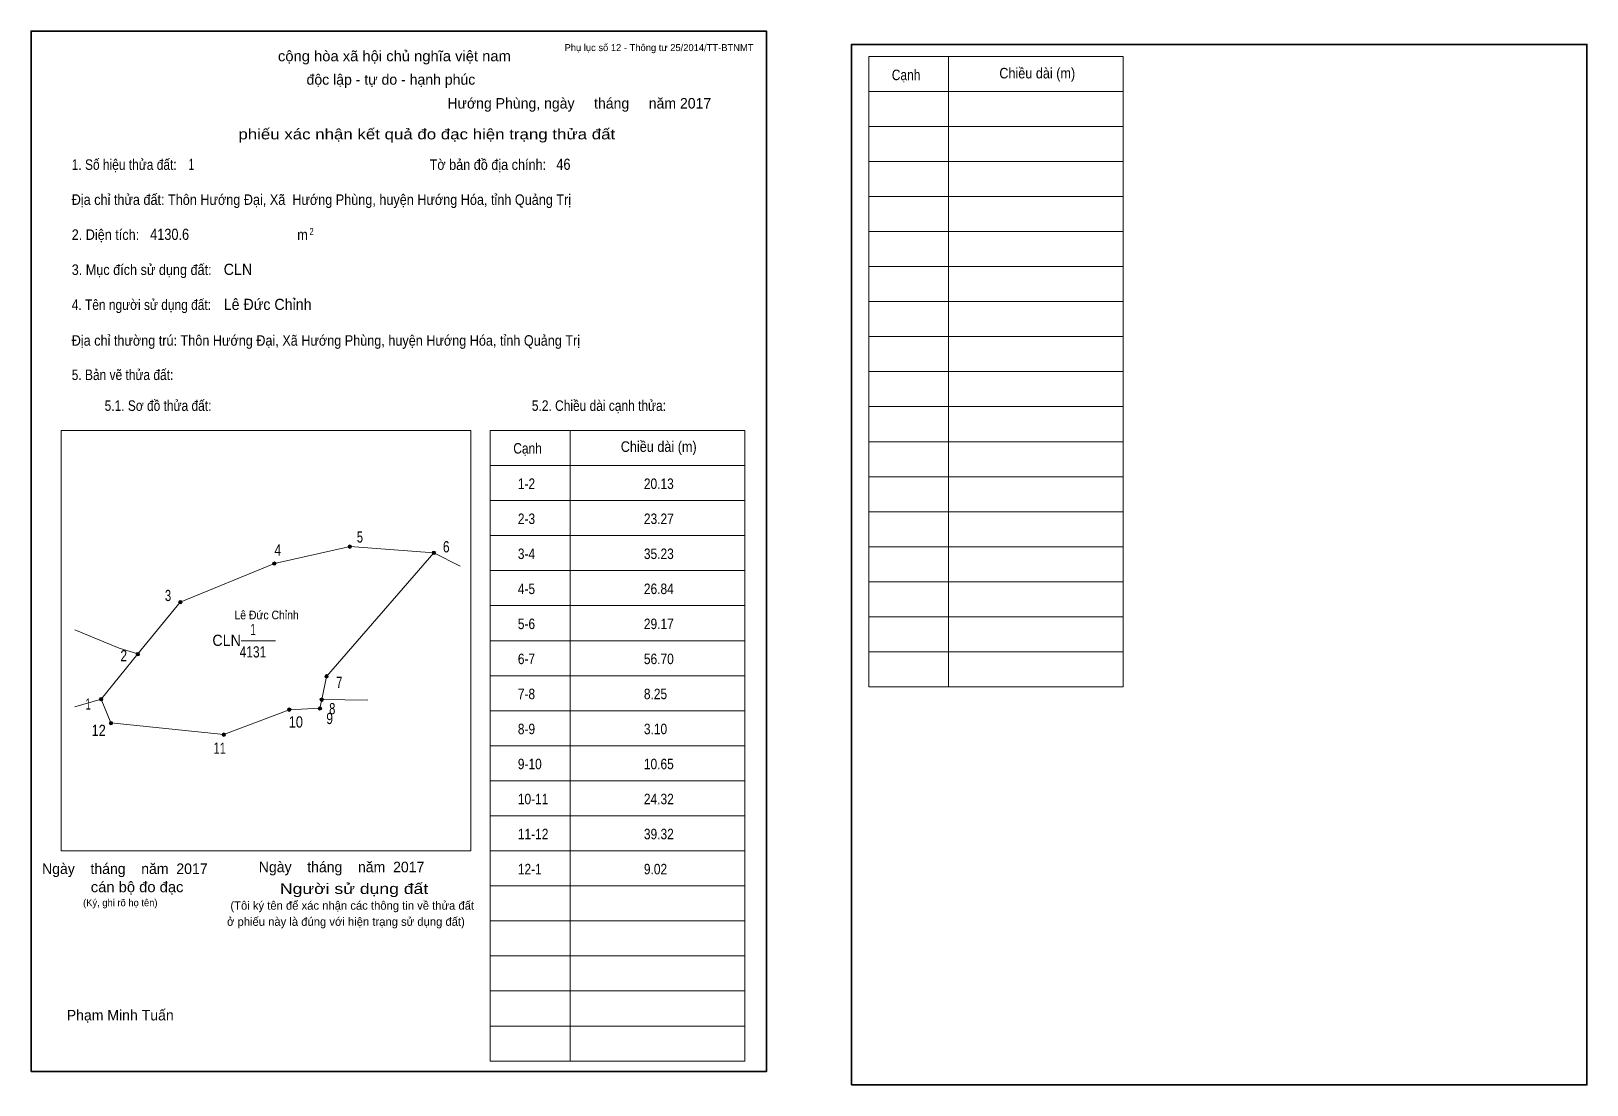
# Model space of a CAD drawing. Header units: centimetres. Extents: x 0 to 44.4, y -0.4 to 29.7.
import ezdxf
from ezdxf.enums import TextEntityAlignment as Align

# ---------------------------------------------------------------- set-up
doc = ezdxf.new("R2010")
doc.units = ezdxf.units.CM
doc.header["$LTSCALE"] = 0.12
for name, color, linetype, lineweight in [('13', 7, 'Continuous', 13), ('32', 7, 'Continuous', 13), ('33', 7, 'Continuous', 13), ('6', 7, 'Continuous', 13), ('63', 7, 'Continuous', 13)]:
    doc.layers.add(name, color=color, linetype=linetype, lineweight=lineweight)
for name, color, linetype in [('2', 7, 'Continuous'), ('30', 7, 'Continuous'), ('34', 7, 'Continuous')]:
    doc.layers.add(name, color=color, linetype=linetype)

msp = doc.modelspace()

# ---------------------------------------------------------------- hatches: boundary and pattern name
at = {"layer": '32'}
for points in [[(9.154, 14.9851, 1), (9.054, 14.9851, 1)], [(11.55, 14.8072, 1), (11.45, 14.8072, 1)], [(6.9969, 14.5008, 1), (6.8969, 14.5008, 1)], [(4.3126, 13.3996, 1), (4.2126, 13.3996, 1)], [(3.0993, 11.9154, 1), (2.9993, 11.9154, 1)], [(8.4877, 11.2811, 1), (8.3877, 11.2811, 1)], [(2.05, 10.6321, 1), (1.95, 10.6321, 1)], [(8.3485, 10.6165, 1), (8.2485, 10.6165, 1)], [(7.4227, 10.3306, 1), (7.3227, 10.3306, 1)], [(8.299, 10.3661, 1), (8.199, 10.3661, 1)], [(2.33, 9.9444, 1), (2.23, 9.9444, 1)], [(5.5522, 9.6149, 1), (5.4522, 9.6149, 1)]]:
    msp.add_hatch(color=256, dxfattribs=at).paths.add_polyline_path(points)

# ---------------------------------------------------------------- linework, layer by layer
at = {"layer": '13'}
msp.add_line((6.4, 12.3), (6.83, 12.3), dxfattribs=at)
at = {"layer": '32'}
for centre in [(9.104, 14.9851), (11.5, 14.8072), (6.9469, 14.5008), (4.2626, 13.3996), (3.0493, 11.9154), (8.4377, 11.2811), (2, 10.6321), (8.2985, 10.6165), (7.3727, 10.3306), (8.249, 10.3661), (2.28, 9.9444), (5.5022, 9.6149)]:
    msp.add_circle(centre, 0.05, dxfattribs=at)
at = {"layer": '33'}
msp.add_line((6, 12.3), (6.98, 12.3), dxfattribs=at)
at = {"layer": '6'}
for p, q in [((11.5, 14.81), (12.25, 14.43)), ((3.05, 11.92), (2, 10.63)), ((2, 10.63), (1.25, 10.41)), ((2, 10.63), (2.28, 9.95)), ((8.25, 10.37), (8.3, 10.62)), ((8.3, 10.62), (9.62, 10.6))]:
    msp.add_line(p, q, dxfattribs=at)
for points in [[(11.5, 14.81), (9.11, 14.99), (6.95, 14.5), (4.26, 13.4), (3.05, 11.92)], [(8.3, 10.62), (8.44, 11.28), (11.5, 14.81)], [(1.25, 12.61), (2.51, 12.09), (3.05, 11.92)], [(8.25, 10.37), (7.37, 10.33), (5.5, 9.62), (2.28, 9.95)]]:
    msp.add_lwpolyline(points, dxfattribs=at)
at = {"layer": '63'}
for p, q in [((23.92, 28.98), (31.19, 28.98)), ((23.92, 10.98), (23.92, 28.98)), ((26.2, 10.98), (26.2, 28.98)), ((31.19, 10.98), (31.19, 28.98)), ((23.92, 27.98), (31.19, 27.98)), ((23.92, 26.98), (31.19, 26.98)), ((23.92, 25.98), (31.19, 25.98)), ((23.92, 24.98), (31.19, 24.98)), ((23.92, 23.98), (31.19, 23.98)), ((23.92, 22.98), (31.19, 22.98)), ((23.92, 21.98), (31.19, 21.98)), ((23.92, 20.98), (31.19, 20.98)), ((23.92, 19.98), (31.19, 19.98)), ((23.92, 18.98), (31.19, 18.98)), ((0.86, 18.3), (12.56, 18.3)), ((0.86, 6.3), (0.86, 18.3)), ((12.56, 6.3), (12.56, 18.3)), ((13.11, 18.3), (20.38, 18.3)), ((13.11, 0.3), (13.11, 18.3)), ((15.39, 0.3), (15.39, 18.3)), ((20.38, 0.3), (20.38, 18.3)), ((23.92, 17.98), (31.19, 17.98)), ((13.11, 17.3), (20.38, 17.3)), ((23.92, 16.98), (31.19, 16.98)), ((13.11, 16.3), (20.38, 16.3)), ((23.92, 15.98), (31.19, 15.98)), ((13.11, 15.3), (20.38, 15.3)), ((23.92, 14.98), (31.19, 14.98)), ((13.11, 14.3), (20.38, 14.3)), ((23.92, 13.98), (31.19, 13.98)), ((13.11, 13.3), (20.38, 13.3)), ((23.92, 12.98), (31.19, 12.98)), ((13.11, 12.3), (20.38, 12.3)), ((23.92, 11.98), (31.19, 11.98)), ((13.11, 11.3), (20.38, 11.3)), ((23.92, 10.98), (31.19, 10.98)), ((13.11, 10.3), (20.38, 10.3)), ((13.11, 9.3), (20.38, 9.3)), ((13.11, 8.3), (20.38, 8.3)), ((13.11, 7.3), (20.38, 7.3)), ((0.86, 6.3), (12.56, 6.3)), ((13.11, 6.3), (20.38, 6.3)), ((13.11, 5.3), (20.38, 5.3)), ((13.11, 4.3), (20.38, 4.3)), ((13.11, 3.3), (20.38, 3.3)), ((13.11, 2.3), (20.38, 2.3)), ((13.11, 1.3), (20.38, 1.3)), ((13.11, 0.3), (20.38, 0.3))]:
    msp.add_line(p, q, dxfattribs=at)
at = {"layer": '63', "lineweight": 35}
for points in [[(0, 0), (0, 29.7), (21, 29.7), (21, 0)], [(23.43, -0.38), (23.43, 29.32), (44.43, 29.32), (44.43, -0.38)]]:
    msp.add_lwpolyline(points, close=True, dxfattribs=at)

# ---------------------------------------------------------------- texts
at = {"layer": '2', "width": 0.9}
msp.add_text('Lê Đức Chỉnh', height=0.2471, dxfattribs=at).set_placement((6.725, 12.91), align=Align.CENTER)
at = {"layer": '30', "width": 0.85}
for s, p in [('1-2', (13.9, 16.63)), ('20.13', (17.5, 16.63)), ('2-3', (13.9, 15.63)), ('23.27', (17.5, 15.63)), ('3-4', (13.9, 14.63)), ('35.23', (17.5, 14.63)), ('4-5', (13.9, 13.63)), ('26.84', (17.5, 13.63)), ('5-6', (13.9, 12.63)), ('29.17', (17.5, 12.63)), ('6-7', (13.9, 11.63)), ('56.70', (17.5, 11.63)), ('7-8', (13.9, 10.63)), ('8.25', (17.5, 10.63)), ('8-9', (13.9, 9.63)), ('3.10', (17.5, 9.63)), ('9-10', (13.9, 8.63)), ('10.65', (17.5, 8.63)), ('10-11', (13.9, 7.63)), ('24.32', (17.5, 7.63)), ('11-12', (13.9, 6.63)), ('39.32', (17.5, 6.63)), ('12-1', (13.9, 5.63)), ('9.02', (17.5, 5.63))]:
    msp.add_text(s, height=0.3, dxfattribs=at).set_placement(p)
at = {"layer": '32'}
for s, width, p in [('5', 0.75, (9.39, 15.1)), ('6', 0.8, (11.855, 14.82)), ('4', 0.8, (7.045, 14.73)), ('3', 0.75, (3.91, 13.43)), ('2', 0.8, (2.645, 11.71)), ('7', 0.75, (8.8, 10.95)), ('1', 0.65, (1.63, 10.33)), ('9', 0.8, (8.525, 9.92)), ('8', 0.75, (8.6, 10.2)), ('12', 0.85, (1.93, 9.58)), ('10', 0.85, (7.56, 9.82)), ('11', 0.75, (5.385, 9.07))]:
    msp.add_text(s, height=0.32, dxfattribs=dict(at, width=width)).set_placement(p, align=Align.CENTER)
at = {"layer": '33', "width": 0.95}
msp.add_text('CLN', height=0.32, dxfattribs=at).set_placement((5.99, 12.15), align=Align.RIGHT)
at = {"layer": '33'}
for s, width, p in [('1', 0.65, (6.34, 12.46)), ('4131', 0.8, (6.335, 11.82))]:
    msp.add_text(s, height=0.32, dxfattribs=dict(at, width=width)).set_placement(p, align=Align.CENTER)
at = {"layer": '34'}
for s, width, p in [('1', 0.65, (4.5, 25.74)), ('46', 0.85, (15, 25.74)), ('4130.6', 0.85, (3.4, 23.74)), ('CLN', 0.95, (5.5, 22.74)), ('Lê Đức Chỉnh', 0.95, (5.5, 21.74))]:
    msp.add_text(s, height=0.32, dxfattribs=dict(at, width=width)).set_placement(p)
at = {"layer": '63'}
for s, height, p in [('Phụ lục số 12 - Thông tư 25/2014/TT-BTNMT', 0.2, (20.63, 29.13)), ('Ngày    tháng    năm  2017', 0.3, (5.04, 5.64)), ('Ngày    tháng    năm  2017', 0.3, (11.23, 5.69)), ('(Ký, ghi rõ họ tên)', 0.2, (3.61, 4.72))]:
    msp.add_text(s, height=height, dxfattribs=at).set_placement(p, align=Align.RIGHT)
at = {"layer": '63', "width": 1.05}
msp.add_text('cộng hòa xã hội chủ nghĩa việt nam', height=0.3, dxfattribs=at).set_placement((10.375, 28.84), align=Align.CENTER)
at = {"layer": '63'}
for s, height, p in [('độc lập - tự do - hạnh phúc', 0.3, (10.275, 28.17)), ('Hướng Phùng, ngày     tháng     năm 2017', 0.3, (15.655, 27.49)), ('(Tôi ký tên để xác nhận các thông tin về thửa đất ', 0.24, (9.215, 4.62)), ('ở phiếu này là đúng với hiện trạng sử dụng đất)', 0.24, (8.99, 4.16)), ('Phạm Minh Tuấn', 0.3, (2.545, 1.46))]:
    msp.add_text(s, height=height, dxfattribs=at).set_placement(p, align=Align.CENTER)
for s, height, width, p in [('Cạnh', 0.3, 0.85, (24.58, 28.3)), ('Chiều dài (m)', 0.3, 0.9, (27.65, 28.35)), ('1. Số hiệu thửa đất:', 0.3, 0.85, (1.16, 25.74)), ('Tờ bản đồ địa chính:', 0.3, 0.9, (11.38, 25.74)), ('Địa chỉ thửa đất: Thôn Hướng Đại, Xã  Hướng Phùng, huyện Hướng Hóa, tỉnh Quảng Trị', 0.3, 0.9, (1.16, 24.74)), ('2. Diện tích:', 0.3, 0.9, (1.16, 23.74)), ('2', 0.2, 0.8, (7.95, 23.88)), ('m', 0.3, 0.9, (7.6, 23.74)), ('3. Mục đích sử dụng đất:', 0.3, 0.9, (1.16, 22.74)), ('4. Tên người sử dụng đất:', 0.3, 0.85, (1.16, 21.74)), ('Địa chỉ thường trú: Thôn Hướng Đại, Xã Hướng Phùng, huyện Hướng Hóa, tỉnh Quảng Trị', 0.3, 0.9, (1.16, 20.72)), ('5. Bản vẽ thửa đất:', 0.3, 0.85, (1.16, 19.74)), ('5.1. Sơ đồ thửa đất:', 0.3, 0.85, (2.1, 18.86)), ('5.2. Chiều dài cạnh thửa:', 0.3, 0.85, (14.3, 18.86)), ('Cạnh', 0.3, 0.85, (13.77, 17.64)), ('Chiều dài (m)', 0.3, 0.9, (16.84, 17.69))]:
    msp.add_text(s, height=height, dxfattribs=dict(at, width=width)).set_placement(p)
for s, width, p in [('phiếu xác nhận kết quả đo đạc hiện trạng thửa đất', 1.2, (16.68, 26.61)), ('cán bộ đo đạc', 1.05, (4.35, 5.12)), ('Người sử dụng đất', 1.25, (11.34, 5.07))]:
    msp.add_text(s, height=0.3, dxfattribs=dict(at, width=width)).set_placement(p, align=Align.RIGHT)

doc.saveas('drawing.dxf')
